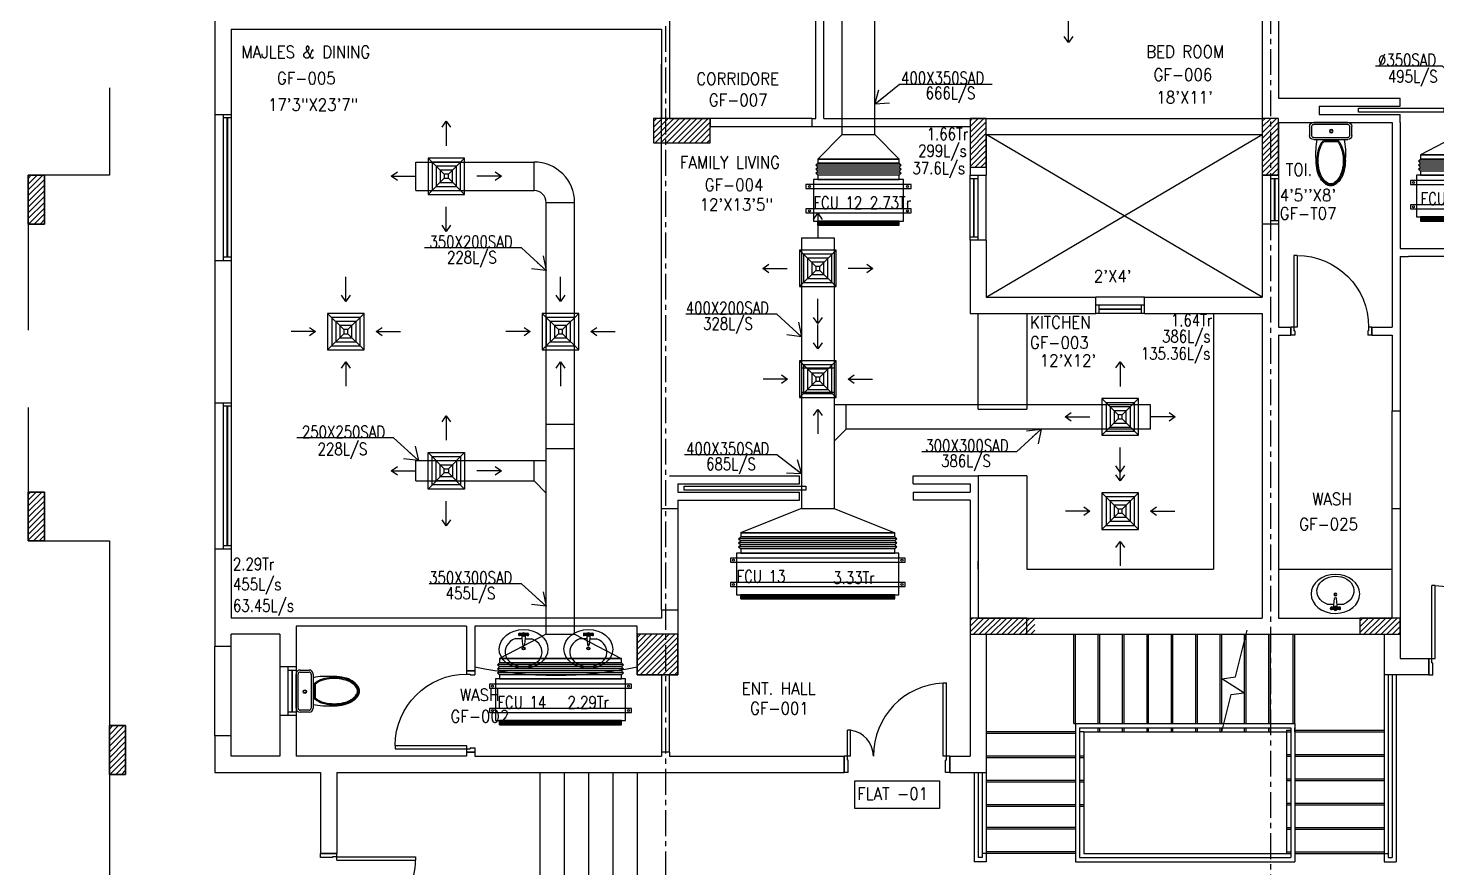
# Model space of a CAD drawing. Header units: millimetres. Extents: x -1288794 to 2153086, y -2701644 to -1335282.
# Drawn here: x 848567 to 865916, y -1490744 to -1480408 of the extents above; entities that cross this region are included whole.
import ezdxf

# ---------------------------------------------------------------- set-up
doc = ezdxf.new("R2010")
doc.units = ezdxf.units.MM
doc.header["$LTSCALE"] = 100
doc.linetypes.add('CENTER', pattern=[50.8, 31.75, -6.35, 6.35, -6.35])
doc.linetypes.add('DASHED2', pattern=[9.525, 6.35, -3.175])
for name, color, linetype in [('A-ANNO-TEXT', 8, 'Continuous'), ('A-DOOR', 4, 'Continuous'), ('A-FLOR-OVHD', 4, 'DASHED2'), ('A-FLOR-PFIX', 8, 'Continuous'), ('A-FLOR-SPCL', 8, 'Continuous'), ('A-FLOR-STRS', 8, 'Continuous'), ('A-GLAZ', 5, 'Continuous'), ('A-GRID', 253, 'CENTER'), ('A-WALL-FULL', 8, 'Continuous'), ('AC-SAD', 3, 'Continuous'), ('AC-SAD TEXT', 3, 'Continuous'), ('FCU-AC', 160, 'Continuous'), ('RAD RIGHT', 1, 'Continuous'), ('S-COL- HACT.', 9, 'Continuous'), ('S-COL.', 8, 'Continuous'), ('SAD RIGHT', 3, 'Continuous')]:
    doc.layers.add(name, color=color, linetype=linetype)
doc.styles.add('ROMANS', font='romans.shx', dxfattribs={"width": 0.8})
doc.styles.add('SIMPLEX', font='simplex.shx', dxfattribs={"width": 0.8})
doc.dimstyles.new('100 of DIM2', dxfattribs={"dimscale": 0, "dimtxt": 200, "dimasz": 150, "dimexe": 75, "dimexo": 200, "dimgap": 75, "dimtad": 1, "dimdec": 0, "dimrnd": 5, "dimzin": 0, "dimdsep": 46, "dimtxsty": 'ROMANS', "dimblk": 'ARCHTICK', "dimcen": 100, "dimclrd": 94, "dimclre": 94, "dimclrt": 2, "dimadec": 0, "dimazin": 0, "dimtfac": 1, "dimtdec": 0, "dimtofl": 0, "dimtmove": 2, "dimatfit": 3, "dimldrblk": 'OPEN90', "dimfxl": 75, "dimtolj": 1, "dimtzin": 0, "dimarcsym": 0})
pattern_1 = [(45, (1972922.05, -1109556.65), (-35.355339, 35.355339), [])]

# ---------------------------------------------------------------- blocks, each defined once
blk = doc.blocks.new('D-200-DOUBLE')
for p, q in [((40, 200), (40, 1170)), ((40, 1170), (80, 1170)), ((80, 200), (80, 1170)), ((1920, 200), (1920, 1170)), ((1920, 1170), (1960, 1170)), ((1960, 200), (1960, 1170)), ((80, 200), (0, 200)), ((0, 200), (0, 0)), ((40, 200), (40, 148)), ((1920, 200), (1960, 200)), ((2000, 200), (1960, 200)), ((1960, 200), (1960, 148)), ((2000, 200), (2000, 0)), ((50, 0), (0, 0)), ((40, 148), (50, 148)), ((50, 148), (50, 0)), ((1950, 148), (1950, 0)), ((1960, 148), (1950, 148)), ((2000, 0), (1950, 0))]:
    blk.add_line(p, q)
at = {"linetype": 'Continuous'}
for centre, start, end in [((73, 242), 357.4314, 89.5378), ((1927, 242), 90.4622, 182.5686)]:
    blk.add_arc(centre, 928, start, end, dxfattribs=at)
blk = doc.blocks.new('D-100-R1')
for p, q in [((-80, 980), (-80, 100)), ((-80, 980), (-40, 980)), ((-40, 980), (-40, 55)), ((-1000, 100), (-1000, 0)), ((-1000, 100), (-960, 100)), ((-960, 100), (-960, 55)), ((-960, 55), (-950, 55)), ((-950, 55), (-950, 0)), ((-80, 100), (0, 100)), ((-50, 55), (-50, 0)), ((-50, 55), (-40, 55)), ((-50, 0), (0, 0)), ((0, 100), (0, 0)), ((-1000, 0), (-950, 0))]:
    blk.add_line(p, q)
at = {"linetype": 'Continuous'}
blk.add_arc((-80, 100), 880, 90, 180, dxfattribs=at)
blk = doc.blocks.new('WC-1')
for p, q in [((-210, 0), (210, 0)), ((-260, -160), (-260, -50)), ((-235, -160), (-235, -50)), ((-210, -25), (210, -25)), ((235, -50), (235, -160)), ((260, -50), (260, -160)), ((210, -185), (-210, -185)), ((210, -210), (-210, -210)), ((91, -223), (-91, -223)), ((86, -235), (-86, -235))]:
    blk.add_line(p, q)
for radius in [22.1, 17.1]:
    blk.add_circle((-6, -107), radius)
for centre, radius, start, end in [((-210, -50), 50, 90, 180), ((-210, -160), 50, 180, 270), ((-210, -50), 25, 90, 180), ((-210, -160), 25, 180, 270), ((210, -50), 50, 360, 90), ((210, -50), 25, 360, 90), ((210, -160), 25, 270, 360), ((210, -160), 50, 270, 360), ((722, -383), 904, 168.9529, 184.0632), ((178, -428), 341, 149.8586, 166.4766), ((178, -428), 328, 149.8586, 166.4766), ((69, -365), 214, 138.4152, 149.8586), ((69, -365), 201, 139.9943, 149.8586), ((-69, -365), 201, 30.1414, 40.0057), ((-69, -365), 214, 30.1414, 41.5848), ((-178, -428), 328, 13.5234, 30.1414), ((-178, -428), 341, 13.5234, 30.1414), ((352, -470), 532, 177.5541, 180), ((352, -470), 532, 180, 193.5234), ((352, -470), 520, 166.4766, 180), ((352, -470), 520, 180, 193.5234), ((352, -470), 507, 166.4766, 180), ((352, -470), 507, 180, 193.5234), ((-352, -470), 507, 360, 13.5234), ((-352, -470), 507, 346.4766, 360), ((-352, -470), 520, 360, 13.5234), ((-352, -470), 520, 346.4766, 360), ((-352, -470), 532, 346.4766, 360), ((-352, -470), 532, 360, 2.4459), ((178, -512), 353, 193.5234, 210.1414), ((178, -512), 341, 193.5234, 210.1414), ((178, -512), 328, 193.5234, 210.1414), ((69, -575), 226, 210.1414, 234.4972), ((69, -575), 214, 210.1414, 234.4972), ((69, -575), 201, 210.1414, 234.4972), ((-69, -575), 201, 305.5028, 329.8586), ((-69, -575), 214, 305.5028, 329.8586), ((-69, -575), 226, 305.5028, 329.8586), ((-178, -512), 328, 329.8586, 346.4766), ((-178, -512), 341, 329.8586, 346.4766), ((-178, -512), 353, 329.8586, 346.4766), ((0, -672), 108, 234.4972, 270), ((0, -672), 95.9, 234.4972, 270), ((0, -672), 83.4, 234.4972, 270), ((0, -672), 83.4, 270, 305.5028), ((0, -672), 95.9, 270, 305.5028), ((0, -672), 108, 270, 305.5028)]:
    blk.add_arc(centre, radius, start, end)
at = {"linetype": 'Continuous', "ltscale": 50}
blk.add_arc((-722, -383), 904, 355.9368, 11.0471, dxfattribs=at)
blk = doc.blocks.new('W-180')
for p, q in [((1800, 100), (0, 100)), ((1800, 0), (0, 0)), ((40, 0), (40, 100)), ((1760, 100), (1760, 0))]:
    blk.add_line(p, q)
at = {"linetype": 'Continuous'}
for p, q in [((1760, 53), (40, 53)), ((1760, 47), (40, 47))]:
    blk.add_line(p, q, dxfattribs=at)
blk = doc.blocks.new('W-80')
for p, q in [((800, 100), (0, 100)), ((800, 0), (0, 0)), ((40, 0), (40, 100)), ((760, 100), (760, 0))]:
    blk.add_line(p, q)
at = {"linetype": 'Continuous'}
for p, q in [((760, 53), (40, 53)), ((760, 47), (40, 47))]:
    blk.add_line(p, q, dxfattribs=at)
blk = doc.blocks.new('D-130-R')
for p, q in [((1220, 200), (1220, 1100)), ((1220, 1100), (1260, 1100)), ((1260, 200), (1260, 1100)), ((80, 520), (40, 520)), ((40, 200), (40, 520)), ((80, 200), (80, 520)), ((0, 0), (0, 200)), ((80, 200), (0, 200)), ((40, 150), (40, 200)), ((1300, 200), (1220, 200)), ((1260, 150), (1260, 200)), ((1300, 0), (1300, 200)), ((50, 0), (0, 0)), ((50, 150), (40, 150)), ((50, 0), (50, 150)), ((1260, 150), (1250, 150)), ((1250, 0), (1250, 150)), ((1300, 0), (1250, 0))]:
    blk.add_line(p, q)
for centre, radius, start, end in [((1260, 200), 900, 92.5473, 180), ((40, 200), 320, 0, 82.8192)]:
    blk.add_arc(centre, radius, start, end)
blk = doc.blocks.new('LAV-2')
for p, q in [((-21, 393), (-55, 399)), ((-21, 369), (-55, 363)), ((-24, 385), (-49, 381)), ((-24, 377), (-49, 381)), ((-25, 381), (-13, 258)), ((-19, 381), (17, 381)), ((-1, 363), (-1, 399)), ((23, 381), (11, 257)), ((53, 399), (20, 393)), ((53, 363), (20, 369)), ((47, 381), (23, 385)), ((47, 381), (23, 376)), ((-102, 330), (-23, 330)), ((21, 329), (101, 329))]:
    blk.add_line(p, q)
for centre, radius in [((-1, 381), 24), ((-1, 381), 18), ((-1, 209), 18), ((-1, 209), 13.2)]:
    blk.add_circle(centre, radius)
blk.add_arc((-1, 257), 12, 179.8053, 359.8053)
for centre, major_axis, ratio in [((-1, 202), (-300, 1), 0.8), ((53, 381), (0.1, 18), 0.333333)]:
    blk.add_ellipse(centre, major_axis=major_axis, ratio=ratio)
at = {"extrusion": (0, 0, -1)}
blk.add_ellipse((-55, 381), major_axis=(0.1, 18), ratio=0.333333, dxfattribs=at)
blk.add_ellipse((-1, 166), major_axis=(-228, 1), ratio=0.8, start_param=5.174, end_param=10.533963)
for points, knots in [([(-55, 365), (-55, 366), (-55, 366), (-55, 366), (-55, 366), (-56, 367), (-56, 368), (-57, 370), (-57, 371), (-58, 374), (-58, 375), (-58, 379), (-58, 381), (-58, 386), (-58, 388), (-57, 392), (-57, 393), (-56, 394), (-56, 395), (-55, 396), (-55, 396), (-55, 396), (-55, 397), (-55, 397)], [3.378318, 3.378318, 3.378318, 3.378318, 3.519844, 3.519844, 3.66137, 3.66137, 3.925951, 3.925951, 4.190531, 4.190531, 4.455112, 4.455112, 4.86737, 4.86737, 5.279628, 5.279628, 5.565785, 5.565785, 5.785568, 5.785568, 5.957, 5.957, 6.04646, 6.04646, 6.04646, 6.04646]), ([(-55, 397), (-55, 397), (-54, 396), (-54, 396), (-54, 396), (-53, 395), (-53, 394), (-52, 392), (-52, 391), (-52, 388), (-51, 387), (-51, 383), (-51, 381), (-51, 376), (-52, 374), (-52, 370), (-53, 369), (-53, 368), (-54, 367), (-54, 366), (-54, 366), (-55, 366), (-55, 365), (-55, 365)], [0.236726, 0.236726, 0.236726, 0.236726, 0.378252, 0.378252, 0.519778, 0.519778, 0.784358, 0.784358, 1.048939, 1.048939, 1.313519, 1.313519, 1.725777, 1.725777, 2.138035, 2.138035, 2.424192, 2.424192, 2.643976, 2.643976, 2.815407, 2.815407, 2.904867, 2.904867, 2.904867, 2.904867]), ([(53, 396), (53, 396), (53, 396), (53, 396), (53, 395), (52, 394), (52, 394), (51, 392), (51, 390), (50, 388), (50, 386), (50, 383), (50, 380), (50, 376), (50, 373), (51, 370), (51, 369), (52, 367), (52, 367), (53, 366), (53, 365), (53, 365), (53, 365), (53, 365)], [0.236726, 0.236726, 0.236726, 0.236726, 0.378252, 0.378252, 0.519778, 0.519778, 0.784358, 0.784358, 1.048939, 1.048939, 1.313519, 1.313519, 1.725777, 1.725777, 2.138035, 2.138035, 2.424192, 2.424192, 2.643976, 2.643976, 2.815407, 2.815407, 2.904867, 2.904867, 2.904867, 2.904867]), ([(53, 365), (53, 365), (53, 365), (54, 366), (54, 366), (55, 367), (55, 368), (56, 370), (56, 371), (56, 373), (57, 375), (57, 379), (57, 381), (57, 386), (56, 388), (56, 391), (55, 392), (55, 394), (54, 395), (54, 396), (54, 396), (54, 396), (53, 396), (53, 396)], [3.378318, 3.378318, 3.378318, 3.378318, 3.519844, 3.519844, 3.66137, 3.66137, 3.925951, 3.925951, 4.190531, 4.190531, 4.455112, 4.455112, 4.86737, 4.86737, 5.279628, 5.279628, 5.565785, 5.565785, 5.785568, 5.785568, 5.957, 5.957, 6.04646, 6.04646, 6.04646, 6.04646])]:
    blk.add_open_spline(points, degree=3, knots=knots)
blk = doc.blocks.new('W-60')
for p, q in [((600, 100), (0, 100)), ((600, 0), (0, 0)), ((40, 0), (40, 100)), ((560, 100), (560, 0))]:
    blk.add_line(p, q)
at = {"linetype": 'Continuous'}
for p, q in [((560, 53), (40, 53)), ((560, 47), (40, 47))]:
    blk.add_line(p, q, dxfattribs=at)
blk = doc.blocks.new('_ArchTick')
at = {"color": 0, "linetype": 'ByBlock', "const_width": 0.15}
blk.add_lwpolyline([(-0.5, -0.5), (0.5, 0.5)], dxfattribs=at)
blk = doc.blocks.new('fcu 3.5 tr')
at = {"layer": 'FCU-AC'}
h = blk.add_hatch(dxfattribs=at)
h.set_pattern_fill('NET', color=3)
h.paths.add_polyline_path([(100970, -1580238), (99070, -1580238), (99070, -1580288), (100970, -1580288)])
at = {"layer": 'FCU-AC', "color": 1}
for p, q in [((100970, -1579475), (99070, -1579475)), ((99070, -1579475), (99070, -1579525)), ((100970, -1579525), (100970, -1579475)), ((99070, -1579525), (100970, -1579525)), ((100970, -1579675), (99070, -1579675)), ((99070, -1579675), (99070, -1579725)), ((100970, -1579725), (100970, -1579675)), ((99070, -1579725), (100970, -1579725))]:
    blk.add_line(p, q, dxfattribs=at)
at = {"layer": 'FCU-AC'}
for p, q in [((99045, -1579550), (99070, -1579525)), ((100995, -1579550), (99045, -1579550)), ((99045, -1579550), (99070, -1579575)), ((99045, -1579600), (99070, -1579575)), ((100995, -1579600), (99045, -1579600)), ((99045, -1579600), (99070, -1579625)), ((99045, -1579650), (99070, -1579625)), ((100995, -1579650), (99045, -1579650)), ((99045, -1579650), (99070, -1579675)), ((100970, -1579525), (99070, -1579525)), ((100970, -1579575), (99070, -1579575)), ((100970, -1579575), (99070, -1579575)), ((100970, -1579625), (99070, -1579625)), ((100970, -1579625), (99070, -1579625)), ((100995, -1579550), (100970, -1579525)), ((100995, -1579550), (100970, -1579575)), ((100995, -1579600), (100970, -1579575)), ((100995, -1579600), (100970, -1579625)), ((100995, -1579650), (100970, -1579625)), ((100995, -1579650), (100970, -1579675))]:
    blk.add_line(p, q, dxfattribs=at)
at = {"layer": 'FCU-AC', "color": 6}
for points in [[(98945, -1579838), (101095, -1579838), (101095, -1579788), (98945, -1579788)], [(98945, -1580138), (101095, -1580138), (101095, -1580088), (98945, -1580088)]]:
    blk.add_lwpolyline(points, close=True, dxfattribs=at)
at = {"layer": 'FCU-AC'}
blk.add_lwpolyline([(99020, -1580238), (101020, -1580238), (101020, -1579725), (99020, -1579725)], close=True, dxfattribs=at)
at = {"layer": 'FCU-AC', "color": 3}
blk.add_lwpolyline([(99070, -1580288), (100970, -1580288), (100970, -1580238), (99070, -1580238)], close=True, dxfattribs=at)
at = {"layer": 'FCU-AC', "color": 6}
for centre in [(98982, -1579813), (101057, -1579813), (98982, -1580113), (101057, -1580113)]:
    blk.add_circle(centre, 12.5, dxfattribs=at)
blk = doc.blocks.new('fcu 2.5 tr')
h = blk.add_hatch()
h.set_pattern_fill('NET', color=3)
h.paths.add_polyline_path([(83172, -1587743), (81672, -1587743), (81672, -1587793), (83172, -1587793)])
at = {"layer": 'FCU-AC'}
for p, q in [((81672, -1587030), (81647, -1587055)), ((83197, -1587055), (81647, -1587055)), ((81672, -1587080), (81647, -1587055)), ((81672, -1587080), (81647, -1587105)), ((83197, -1587105), (81647, -1587105)), ((81672, -1587130), (81647, -1587105)), ((81672, -1587130), (81647, -1587155)), ((83172, -1587030), (81672, -1587030)), ((83172, -1587080), (81672, -1587080)), ((83172, -1587080), (81672, -1587080)), ((83172, -1587130), (81672, -1587130)), ((83172, -1587130), (81672, -1587130)), ((83197, -1587055), (83172, -1587030)), ((83197, -1587055), (83172, -1587080)), ((83197, -1587105), (83172, -1587080)), ((83197, -1587105), (83172, -1587130)), ((83197, -1587155), (83172, -1587130)), ((83197, -1587155), (81647, -1587155)), ((81672, -1587180), (81647, -1587155)), ((83197, -1587155), (83172, -1587180))]:
    blk.add_line(p, q, dxfattribs=at)
at = {"layer": 'FCU-AC', "color": 1}
for p, q in [((83172, -1586980), (81672, -1586980)), ((81672, -1586980), (81672, -1587030)), ((81672, -1587030), (83172, -1587030)), ((83172, -1587030), (83172, -1586980)), ((83172, -1587180), (81672, -1587180)), ((81672, -1587180), (81672, -1587230)), ((81672, -1587230), (83172, -1587230)), ((83172, -1587230), (83172, -1587180))]:
    blk.add_line(p, q, dxfattribs=at)
at = {"layer": 'FCU-AC', "color": 6}
for points in [[(81547, -1587343), (83297, -1587343), (83297, -1587293), (81547, -1587293)], [(81547, -1587643), (83297, -1587643), (83297, -1587593), (81547, -1587593)]]:
    blk.add_lwpolyline(points, close=True, dxfattribs=at)
at = {"layer": 'FCU-AC'}
blk.add_lwpolyline([(81622, -1587743), (83222, -1587743), (83222, -1587230), (81622, -1587230)], close=True, dxfattribs=at)
at = {"layer": 'FCU-AC', "color": 3}
blk.add_lwpolyline([(81672, -1587793), (83172, -1587793), (83172, -1587743), (81672, -1587743)], close=True, dxfattribs=at)
at = {"layer": 'FCU-AC', "color": 6}
for centre in [(81584, -1587318), (83259, -1587318), (81584, -1587618), (83259, -1587618)]:
    blk.add_circle(centre, 12.5, dxfattribs=at)
blk = doc.blocks.new('fcu-1    1.5 tr')
h = blk.add_hatch()
h.set_pattern_fill('NET', color=3)
h.paths.add_polyline_path([(78733, -1589179), (77733, -1589179), (77733, -1589229), (78733, -1589229)])
at = {"color": 3}
blk.add_lwpolyline([(77733, -1589229), (78733, -1589229), (78733, -1589179), (77733, -1589179)], close=True, dxfattribs=at)
at = {"layer": 'FCU-AC', "color": 5}
for p, q in [((77733, -1588466), (77708, -1588491)), ((78758, -1588491), (77708, -1588491)), ((77733, -1588516), (77708, -1588491)), ((77733, -1588516), (77708, -1588541)), ((78733, -1588516), (77733, -1588516)), ((78758, -1588491), (78733, -1588466)), ((78758, -1588491), (78733, -1588516)), ((78758, -1588541), (78733, -1588516)), ((78758, -1588541), (77708, -1588541)), ((77733, -1588566), (77708, -1588541)), ((77733, -1588566), (77708, -1588591)), ((78758, -1588591), (77708, -1588591)), ((77733, -1588616), (77708, -1588591)), ((78733, -1588566), (77733, -1588566)), ((78758, -1588541), (78733, -1588566)), ((78758, -1588591), (78733, -1588566)), ((78758, -1588591), (78733, -1588616))]:
    blk.add_line(p, q, dxfattribs=at)
at = {"layer": 'FCU-AC', "color": 1}
for p, q in [((78733, -1588416), (77733, -1588416)), ((77733, -1588416), (77733, -1588466)), ((77733, -1588466), (78733, -1588466)), ((78733, -1588466), (78733, -1588416)), ((78733, -1588616), (77733, -1588616)), ((77733, -1588616), (77733, -1588666)), ((77733, -1588666), (78733, -1588666)), ((78733, -1588666), (78733, -1588616))]:
    blk.add_line(p, q, dxfattribs=at)
at = {"layer": 'FCU-AC'}
for p, q in [((78733, -1588466), (77733, -1588466)), ((78788, -1588666), (77678, -1588666)), ((77678, -1588666), (77678, -1589179)), ((78788, -1589179), (78788, -1588666)), ((77678, -1589179), (78788, -1589179))]:
    blk.add_line(p, q, dxfattribs=at)
at = {"layer": 'FCU-AC', "color": 2}
for p, q in [((78733, -1588516), (77733, -1588516)), ((78733, -1588566), (77733, -1588566))]:
    blk.add_line(p, q, dxfattribs=at)
at = {"layer": 'FCU-AC', "color": 6}
for points in [[(77583, -1588779), (78883, -1588779), (78883, -1588729), (77583, -1588729)], [(77583, -1589079), (78883, -1589079), (78883, -1589029), (77583, -1589029)]]:
    blk.add_lwpolyline(points, close=True, dxfattribs=at)
for centre in [(77629, -1588755), (78837, -1588755), (77629, -1589055), (78837, -1589055)]:
    blk.add_circle(centre, 12.5, dxfattribs=at)
blk = doc.blocks.new('SD RIGHT')
at = {"layer": 'SAD RIGHT'}
for p, q in [((-225, 225), (-25, 25)), ((225, 225), (25, 25)), ((-25, -25), (-225, -225)), ((225, -225), (25, -25))]:
    blk.add_line(p, q, dxfattribs=at)
for points in [[(-225, -225), (225, -225), (225, 225), (-225, 225)], [(-175, -175), (175, -175), (175, 175), (-175, 175)], [(-125, -125), (125, -125), (125, 125), (-125, 125)], [(-75, -75), (75, -75), (75, 75), (-75, 75)], [(-25, -25), (25, -25), (25, 25), (-25, 25)]]:
    blk.add_lwpolyline(points, close=True, dxfattribs=at)
for points in [[(0, 678), (0, 375)], [(-678, 0), (-375, 0)], [(678, 0), (375, 0)], [(0, -678), (0, -375)]]:
    blk.add_leader(points, dimstyle='100 of DIM2', override={"dimscale": 1, "dimasz": 75, "dimtad": 0, "dimclrd": 256, "dimfxl": 0.2}, dxfattribs=at)
blk = doc.blocks.new('RAD RIGHT CENTER')
at = {"layer": 'RAD RIGHT'}
for p, q in [((-225, 225), (-25, 25)), ((225, 225), (25, 25)), ((-25, -25), (-225, -225)), ((25, -25), (225, -225))]:
    blk.add_line(p, q, dxfattribs=at)
for points in [[(-225, -225), (225, -225), (225, 225), (-225, 225)], [(-175, -175), (175, -175), (175, 175), (-175, 175)], [(-125, -125), (125, -125), (125, 125), (-125, 125)], [(-75, -75), (75, -75), (75, 75), (-75, 75)], [(-25, -25), (25, -25), (25, 25), (-25, 25)]]:
    blk.add_lwpolyline(points, close=True, dxfattribs=at)
for points in [[(0, 373), (0, 673)], [(-373, 0), (-673, 0)], [(373, 0), (673, 0)], [(0, -373), (0, -673)]]:
    blk.add_leader(points, dimstyle='100 of DIM2', override={"dimscale": 1, "dimasz": 75, "dimtad": 0, "dimclrd": 1, "dimfxl": 0.2}, dxfattribs=at)

msp = doc.modelspace()

# ---------------------------------------------------------------- hatches: boundary and pattern name
at = {"layer": 'S-COL- HACT.', "linetype": 'Continuous', "ltscale": 3}
h = msp.add_hatch(dxfattribs=at)
h.set_pattern_fill('ANSI31', color=256, scale=400, style=0)
h.set_pattern_definition(pattern_1)
h.paths.add_polyline_path([(856966.9, -1481518.6), (856266.9, -1481518.6), (856266.9, -1481818.6), (856966.9, -1481818.6)])
h = msp.add_hatch(dxfattribs=at)
h.set_pattern_fill('ANSI31', color=256, scale=400, style=0)
h.set_pattern_definition(pattern_1)
h.paths.add_polyline_path([(860166.9, -1481518.6), (860166.9, -1482118.6), (860366.9, -1482118.6), (860366.9, -1481518.6)])
h = msp.add_hatch(dxfattribs=at)
h.set_pattern_fill('ANSI31', color=256, scale=400, style=0)
h.set_pattern_definition(pattern_1)
h.paths.add_polyline_path([(863766.9, -1481518.6), (863766.9, -1482218.6), (863966.9, -1482218.6), (863966.9, -1481518.6)])
h = msp.add_hatch(dxfattribs=at)
h.set_pattern_fill('ANSI31', color=256, scale=400, style=0)
h.set_pattern_definition(pattern_1)
h.paths.add_polyline_path([(848566.9, -1482218.6), (848566.9, -1482818.6), (848766.9, -1482818.6), (848766.9, -1482218.6)])
h = msp.add_hatch(dxfattribs=at)
h.set_pattern_fill('ANSI31', color=256, scale=400, style=0)
h.set_pattern_definition(pattern_1)
h.paths.add_polyline_path([(848566.9, -1486118.6), (848566.9, -1486718.6), (848766.9, -1486718.6), (848766.9, -1486118.6)])
h = msp.add_hatch(dxfattribs=at)
h.set_pattern_fill('ANSI31', color=256, scale=400, style=0)
h.set_pattern_definition(pattern_1)
h.paths.add_polyline_path([(860166.9, -1487868.6), (860966.9, -1487868.6), (860966.9, -1487668.6), (860166.9, -1487668.6)])
h = msp.add_hatch(dxfattribs=at)
h.set_pattern_fill('ANSI31', color=256, scale=400, style=0)
h.set_pattern_definition(pattern_1)
h.paths.add_polyline_path([(864966.9, -1487868.6), (865466.9, -1487868.6), (865466.9, -1487668.6), (864966.9, -1487668.6)])
h = msp.add_hatch(dxfattribs=at)
h.set_pattern_fill('ANSI31', color=256, scale=400, style=0)
h.set_pattern_definition(pattern_1)
h.paths.add_polyline_path([(856066.9, -1488368.6), (856566.9, -1488368.6), (856566.9, -1487868.6), (856066.9, -1487868.6)])
h = msp.add_hatch(dxfattribs=at)
h.set_pattern_fill('ANSI31', color=256, scale=400, style=0)
h.set_pattern_definition(pattern_1)
h.paths.add_polyline_path([(856066.9, -1488368.6), (856566.9, -1488368.6), (856566.9, -1487868.6), (856066.9, -1487868.6)])
h = msp.add_hatch(dxfattribs=at)
h.set_pattern_fill('ANSI31', color=256, scale=400, style=0)
h.set_pattern_definition(pattern_1)
h.paths.add_polyline_path([(849566.9, -1488993.6), (849566.9, -1489593.6), (849766.9, -1489593.6), (849766.9, -1488993.6)])

# ---------------------------------------------------------------- linework, layer by layer
msp.add_line((856366.9, -1486318.6), (856366.9, -1480850))
at = {"layer": 'A-ANNO-TEXT', "color": 5}
msp.add_lwpolyline([(858747.8, -1489671.5), (859790.2, -1489671.5), (859790.2, -1490013.9), (858747.8, -1490013.9)], close=True, dxfattribs=at)
at = {"layer": 'A-DOOR', "ltscale": 3}
for points in [[(864950.9, -1481443.6), (864950.9, -1481393.6), (866000.9, -1481393.6), (866000.9, -1481443.6), (864950.9, -1481443.6)], [(856646.8, -1486093.6), (856646.8, -1486043.6), (858146.8, -1486043.6), (858146.8, -1486093.6), (856646.8, -1486093.6)]]:
    msp.add_lwpolyline(points, dxfattribs=at)
at = {"layer": 'A-FLOR-OVHD', "linetype": 'Continuous', "ltscale": 3}
for p, q in [((858216.9, -1481518.6), (856966.9, -1481518.6)), ((856966.9, -1481618.6), (858216.9, -1481618.6)), ((865566.9, -1483118.6), (867366.9, -1483118.6)), ((867366.9, -1483218.6), (865566.9, -1483218.6)), ((865366.9, -1486318.6), (865366.9, -1485118.6)), ((865366.9, -1486318.6), (865366.9, -1485118.6)), ((865466.9, -1485118.6), (865466.9, -1486318.6)), ((865466.9, -1485118.6), (865466.9, -1486318.6)), ((856366.9, -1487568.6), (856366.9, -1486318.6)), ((856566.9, -1486318.6), (856566.9, -1487568.6)), ((848566.9, -1486718.6), (849566.9, -1486718.6)), ((848566.9, -1486718.6), (849566.9, -1486718.6)), ((849566.9, -1486718.6), (849566.9, -1496418.6)), ((849566.9, -1486718.6), (849566.9, -1496418.6)), ((856366.9, -1488368.6), (856366.9, -1489318.6)), ((856466.9, -1489318.6), (856466.9, -1488368.6))]:
    msp.add_line(p, q, dxfattribs=at)
at = {"layer": 'A-FLOR-OVHD', "linetype": 'Continuous'}
for p, q in [((861466.9, -1488968.6), (861466.9, -1487868.6)), ((861766.9, -1488968.6), (861766.9, -1487868.6)), ((862066.9, -1488968.6), (862066.9, -1487868.6)), ((862366.9, -1488968.6), (862366.9, -1487868.6)), ((862666.9, -1488968.6), (862666.9, -1487868.6)), ((862966.9, -1488968.6), (862966.9, -1487868.6)), ((863266.9, -1488968.6), (863266.9, -1487868.6)), ((863566.9, -1488968.6), (863566.9, -1487868.6)), ((864166.9, -1488968.6), (864166.9, -1487868.6)), ((861466.9, -1489068.6), (860366.9, -1489068.6)), ((864166.9, -1489068.6), (865266.9, -1489068.6)), ((861466.9, -1489368.6), (860366.9, -1489368.6)), ((864166.9, -1489368.6), (865266.9, -1489368.6)), ((861466.9, -1489668.6), (860366.9, -1489668.6)), ((864166.9, -1489668.6), (865266.9, -1489668.6)), ((861466.9, -1489968.6), (860366.9, -1489968.6)), ((864166.9, -1489968.6), (865266.9, -1489968.6)), ((861466.9, -1490268.6), (860366.9, -1490268.6)), ((864166.9, -1490268.6), (865266.9, -1490268.6)), ((860366.9, -1490568.6), (860316.9, -1490568.6)), ((861466.9, -1490568.6), (860366.9, -1490568.6)), ((864166.9, -1490568.6), (865266.9, -1490568.6)), ((865266.9, -1490568.6), (865316.9, -1490568.6))]:
    msp.add_line(p, q, dxfattribs=at)
at = {"layer": 'A-FLOR-OVHD', "ltscale": 3}
msp.add_lwpolyline([(872166.9, -1472568.6), (863766.9, -1472568.6), (863766.9, -1473868.6), (862466.9, -1473868.6), (862466.9, -1472568.6), (858166.9, -1472568.6), (858166.9, -1472968.6), (856466.9, -1472968.6), (856466.9, -1472568.6), (849566.9, -1472568.6), (849566.9, -1482218.6), (848566.9, -1482218.6), (848566.9, -1486718.6)], dxfattribs=at)
at = {"layer": 'A-FLOR-SPCL', "ltscale": 3}
for p, q in [((860366.9, -1483718.6), (863766.9, -1481718.6)), ((863766.9, -1483718.6), (860366.9, -1481718.6)), ((860266.9, -1485098.6), (860266.9, -1483918.6)), ((860866.9, -1483918.6), (860866.9, -1485098.6)), ((863166.9, -1483918.6), (863166.9, -1487068.6)), ((860266.9, -1485098.6), (860866.9, -1485098.6)), ((860866.9, -1485918.6), (860266.9, -1485918.6)), ((860866.9, -1485918.6), (860866.9, -1487068.6)), ((860866.9, -1487068.6), (863166.9, -1487068.6)), ((863966.9, -1487068.6), (865366.9, -1487068.6)), ((854866.9, -1489568.6), (854866.9, -1491568.6)), ((855166.9, -1489568.6), (855166.9, -1491568.6)), ((855466.9, -1489568.6), (855466.9, -1491568.6)), ((855766.9, -1489568.6), (855766.9, -1491568.6)), ((856066.9, -1489568.6), (856066.9, -1491568.6))]:
    msp.add_line(p, q, dxfattribs=at)
msp.add_arc((855066.9, -1483551.9), 4821.5, 258.02979, 281.97021, dxfattribs=at)
at = {"layer": 'A-FLOR-STRS', "ltscale": 3}
for p, q in [((861446.9, -1488968.6), (861446.9, -1487868.6)), ((861746.9, -1488968.6), (861746.9, -1487868.6)), ((862046.9, -1488968.6), (862046.9, -1487868.6)), ((862346.9, -1488968.6), (862346.9, -1487868.6)), ((862646.9, -1488968.6), (862646.9, -1487868.6)), ((862946.9, -1488968.6), (862946.9, -1487868.6)), ((863246.9, -1488968.6), (863246.9, -1487868.6)), ((863435.4, -1488394.4), (863579.4, -1487818.6)), ((863546.9, -1488968.6), (863546.9, -1487868.6)), ((863846.9, -1488968.6), (863846.9, -1487868.6)), ((863866.9, -1488968.6), (863866.9, -1487868.6)), ((864146.9, -1488968.6), (864146.9, -1487868.6)), ((863266.9, -1488418.6), (863435.4, -1488394.4)), ((863538.1, -1488588.1), (863266.9, -1488418.6)), ((865266.9, -1488368.6), (865266.9, -1489368.6)), ((865316.9, -1488368.6), (865316.9, -1489356.1)), ((865366.9, -1488368.6), (865366.9, -1490618.6)), ((865416.9, -1488368.6), (865416.9, -1490668.6)), ((863381.9, -1488608.3), (863538.1, -1488588.1)), ((863266.9, -1489068.6), (863381.9, -1488608.3)), ((861466.9, -1489088.6), (860366.9, -1489088.6)), ((861446.9, -1488968.6), (864166.9, -1488968.6)), ((861466.9, -1488968.6), (861466.9, -1490668.6)), ((861516.9, -1489018.6), (861516.9, -1490618.6)), ((861516.9, -1489018.6), (864116.9, -1489018.6)), ((861566.9, -1489068.6), (861516.9, -1489068.6)), ((861566.9, -1489068.6), (864066.9, -1489068.6)), ((861566.9, -1489068.6), (861566.9, -1490268.6)), ((861746.9, -1489068.6), (861746.9, -1489018.6)), ((861766.9, -1489068.6), (861766.9, -1489018.6)), ((862046.9, -1489068.6), (862046.9, -1489018.6)), ((862066.9, -1489068.6), (862066.9, -1489018.6)), ((862346.9, -1489068.6), (862346.9, -1489018.6)), ((862366.9, -1489068.6), (862366.9, -1489018.6)), ((862646.9, -1489068.6), (862646.9, -1489018.6)), ((862666.9, -1489068.6), (862666.9, -1489018.6)), ((862946.9, -1489068.6), (862946.9, -1489018.6)), ((862966.9, -1489068.6), (862966.9, -1489018.6)), ((863246.9, -1489068.6), (863246.9, -1489018.6)), ((863266.9, -1489068.6), (863266.9, -1489018.6)), ((863546.9, -1489068.6), (863546.9, -1489018.6)), ((863566.9, -1489068.6), (863566.9, -1489018.6)), ((863846.9, -1489068.6), (863846.9, -1489018.6)), ((863866.9, -1489068.6), (863866.9, -1489018.6)), ((864066.9, -1489048.6), (864066.9, -1489668.6)), ((864066.9, -1489048.6), (864116.9, -1489048.6)), ((864066.9, -1489048.6), (864116.9, -1489048.6)), ((864066.9, -1489068.6), (864116.9, -1489068.6)), ((864066.9, -1489068.6), (864116.9, -1489068.6)), ((864116.9, -1489018.6), (864116.9, -1490618.6)), ((864166.9, -1488968.6), (864166.9, -1490668.6)), ((864166.9, -1489068.6), (864166.9, -1489018.6)), ((864166.9, -1489048.6), (865266.9, -1489048.6)), ((861466.9, -1489388.6), (860366.9, -1489388.6)), ((861566.9, -1489368.6), (861516.9, -1489368.6)), ((861566.9, -1489388.6), (861516.9, -1489388.6)), ((864066.9, -1489348.6), (864116.9, -1489348.6)), ((864066.9, -1489368.6), (864116.9, -1489368.6)), ((864166.9, -1489348.6), (865266.9, -1489348.6)), ((865266.9, -1489368.6), (865266.9, -1490668.6)), ((865316.9, -1489356.1), (865316.9, -1490618.6)), ((860216.9, -1489568.6), (860216.9, -1490668.6)), ((860266.9, -1489568.6), (860266.9, -1490618.6)), ((860316.9, -1489568.6), (860316.9, -1490618.6)), ((860366.9, -1489568.6), (860366.9, -1490668.6)), ((861466.9, -1489688.6), (860366.9, -1489688.6)), ((861566.9, -1489668.6), (861516.9, -1489668.6)), ((861566.9, -1489688.6), (861516.9, -1489688.6)), ((864066.9, -1489648.6), (864116.9, -1489648.6)), ((864066.9, -1489668.6), (864066.9, -1490568.6)), ((864066.9, -1489668.6), (864116.9, -1489668.6)), ((864166.9, -1489648.6), (865266.9, -1489648.6)), ((861566.9, -1489968.6), (861516.9, -1489968.6)), ((864066.9, -1489948.6), (864116.9, -1489948.6)), ((864066.9, -1489968.6), (864116.9, -1489968.6)), ((864166.9, -1489948.6), (865266.9, -1489948.6)), ((861466.9, -1489988.6), (860366.9, -1489988.6)), ((861566.9, -1489988.6), (861516.9, -1489988.6)), ((861466.9, -1490248.6), (860366.9, -1490248.6)), ((861566.9, -1490268.6), (861566.9, -1490568.6)), ((864066.9, -1490248.6), (864116.9, -1490248.6)), ((864066.9, -1490268.6), (864116.9, -1490268.6)), ((864166.9, -1490248.6), (865266.9, -1490248.6)), ((860366.9, -1490668.6), (860216.9, -1490668.6)), ((860316.9, -1490618.6), (860266.9, -1490618.6)), ((861466.9, -1490548.6), (860366.9, -1490548.6)), ((861466.9, -1490668.6), (864166.9, -1490668.6)), ((861516.9, -1490618.6), (864116.9, -1490618.6)), ((861566.9, -1490568.6), (864066.9, -1490568.6)), ((864066.9, -1490548.6), (864116.9, -1490548.6)), ((864066.9, -1490568.6), (864116.9, -1490568.6)), ((864166.9, -1490548.6), (865266.9, -1490548.6)), ((865266.9, -1490668.6), (865416.9, -1490668.6)), ((865316.9, -1490618.6), (865366.9, -1490618.6))]:
    msp.add_line(p, q, dxfattribs=at)
at = {"layer": 'A-GLAZ', "ltscale": 3}
for p, q in [((850866.9, -1481468.6), (850866.9, -1483268.6)), ((860366.9, -1483018.6), (860366.9, -1482218.6)), ((863766.9, -1482218.6), (863766.9, -1482818.6)), ((862316.9, -1483718.6), (861716.9, -1483718.6)), ((850866.9, -1485018.6), (850866.9, -1486818.6)), ((850866.9, -1489118.6), (850866.9, -1488018.6)), ((851066.9, -1489118.6), (851066.9, -1488018.6)), ((851666.9, -1488268.6), (851666.9, -1488868.6))]:
    msp.add_line(p, q, dxfattribs=at)
at = {"layer": 'A-GRID', "ltscale": 0.1}
for p, q in [((856416.9, -1465142.6), (856416.9, -1513277)), ((863866.9, -1466442.6), (863866.9, -1514577))]:
    msp.add_line(p, q, dxfattribs=at)
at = {"layer": 'A-WALL-FULL', "ltscale": 3}
for p, q in [((863966.9, -1474068.6), (863966.9, -1481268.6)), ((863766.9, -1478218.6), (863766.9, -1481518.6)), ((858266.9, -1481518.6), (858266.9, -1479518.6)), ((858366.9, -1481518.6), (858366.9, -1479518.6)), ((856466.9, -1479618.6), (856466.9, -1481518.6)), ((850866.9, -1480218.6), (850866.9, -1481468.6)), ((851066.9, -1480418.6), (856366.9, -1480418.6)), ((851066.9, -1480418.6), (851066.9, -1481468.6)), ((856366.9, -1480418.6), (856366.9, -1481518.6)), ((863966.9, -1481268.6), (865466.9, -1481268.6)), ((865466.9, -1481368.6), (865466.9, -1481268.6)), ((850866.9, -1481468.6), (851066.9, -1481468.6)), ((850866.9, -1481468.6), (851066.9, -1481468.6)), ((864466.9, -1481368.6), (865466.9, -1481368.6)), ((864466.9, -1481368.6), (864466.9, -1481468.6)), ((864466.9, -1481468.6), (865466.9, -1481468.6)), ((865466.9, -1481568.6), (865466.9, -1481468.6)), ((856466.9, -1481518.6), (856966.9, -1481518.6)), ((856966.9, -1481518.6), (856966.9, -1481618.6)), ((858216.9, -1481518.6), (858266.9, -1481518.6)), ((858216.9, -1481518.6), (858216.9, -1481618.6)), ((858216.9, -1481618.6), (860166.9, -1481618.6)), ((858366.9, -1481518.6), (863766.9, -1481518.6)), ((860166.9, -1481618.6), (860166.9, -1482218.6)), ((863966.9, -1481568.6), (863966.9, -1482218.6)), ((863966.9, -1481568.6), (865366.9, -1481568.6)), ((865366.9, -1481568.6), (865366.9, -1484086.6)), ((865466.9, -1481568.6), (865466.9, -1483118.6)), ((860366.9, -1481718.6), (863766.9, -1481718.6)), ((860366.9, -1481718.6), (860366.9, -1482218.6)), ((863766.9, -1481718.6), (863766.9, -1482218.6)), ((848766.9, -1482218.6), (848566.9, -1482218.6)), ((848566.9, -1482218.6), (848566.9, -1482818.6, 0)), ((848766.9, -1482818.6), (848766.9, -1482218.6)), ((860166.9, -1482218.6), (860366.9, -1482218.6)), ((863966.9, -1482218.6), (863766.9, -1482218.6)), ((848566.9, -1482818.6, 0), (848766.9, -1482818.6)), ((863766.9, -1482818.6), (863766.9, -1483718.6)), ((863966.9, -1482818.6), (863766.9, -1482818.6)), ((863966.9, -1482818.6), (863966.9, -1484086.6)), ((860366.9, -1483018.6), (860166.9, -1483018.6)), ((860166.9, -1483018.6), (860166.9, -1483918.6)), ((860366.9, -1483018.6), (860366.9, -1483718.6)), ((865466.9, -1483118.6), (865566.9, -1483118.6)), ((850866.9, -1483268.6), (851066.9, -1483268.6)), ((850866.9, -1483268.6), (850866.9, -1485018.6)), ((851066.9, -1483268.6), (851066.9, -1485018.6)), ((865466.9, -1483218.6), (865466.9, -1485118.6)), ((865466.9, -1483218.6), (865566.9, -1483218.6)), ((860366.9, -1483718.6), (861716.9, -1483718.6)), ((861716.9, -1483918.6), (861716.9, -1483718.6)), ((862316.9, -1483718.6), (863766.9, -1483718.6)), ((862316.9, -1483918.6), (862316.9, -1483718.6)), ((860166.9, -1483918.6), (861716.9, -1483918.6)), ((862316.9, -1483918.6), (863766.9, -1483918.6)), ((863766.9, -1483918.6), (863766.9, -1487068.6)), ((863766.9, -1483918.6), (863766.9, -1487668.6)), ((863966.9, -1484086.6), (864116.9, -1484086.6)), ((863966.9, -1484186.6), (864116.9, -1484186.6)), ((863966.9, -1484186.6), (863966.9, -1487668.6)), ((864116.9, -1484186.6), (864116.9, -1484086.6)), ((865116.9, -1484086.6), (865366.9, -1484086.6)), ((865116.9, -1484186.6), (865116.9, -1484086.6)), ((865116.9, -1484186.6), (865366.9, -1484186.6)), ((865366.9, -1484186.6), (865366.9, -1485118.6)), ((850866.9, -1485018.6), (851066.9, -1485018.6)), ((865366.9, -1485118.6), (865466.9, -1485118.6)), ((856466.9, -1485918.6), (858066.9, -1485918.6)), ((858066.9, -1486018.6), (858066.9, -1485918.6)), ((859466.9, -1486018.6), (859466.9, -1485918.6)), ((859466.9, -1485918.6), (860266.9, -1485918.6)), ((860266.9, -1485918.6), (860266.9, -1487668.6)), ((848766.9, -1486118.6, 0), (848566.9, -1486118.6, 0)), ((848566.9, -1486118.6, 0), (848566.9, -1486718.6)), ((848766.9, -1486718.6, 0), (848766.9, -1486118.6, 0)), ((856566.9, -1486018.6), (858066.9, -1486018.6)), ((856566.9, -1486018.6), (856566.9, -1486118.6)), ((856566.9, -1486118.6), (858066.9, -1486118.6)), ((858066.9, -1486218.6), (858066.9, -1486118.6)), ((859466.9, -1486018.6), (860166.9, -1486018.6)), ((859466.9, -1486118.6), (860166.9, -1486118.6)), ((859466.9, -1486118.6), (859466.9, -1486218.6)), ((860166.9, -1486018.6), (860166.9, -1486118.6)), ((856366.9, -1486318.6), (856566.9, -1486318.6)), ((856566.9, -1486218.6), (856566.9, -1486318.6)), ((856566.9, -1486218.6), (858066.9, -1486218.6)), ((860166.9, -1486218.6), (859466.9, -1486218.6)), ((860166.9, -1486218.6), (860166.9, -1489368.6)), ((865366.9, -1486318.6), (865466.9, -1486318.6)), ((865366.9, -1487668.6), (865366.9, -1486318.6)), ((865466.9, -1486318.6), (865466.9, -1488168.6)), ((848566.9, -1486718.6), (848766.9, -1486718.6, 0)), ((850866.9, -1486818.6), (850866.9, -1488018.6)), ((850866.9, -1486818.6), (851066.9, -1486818.6)), ((851066.9, -1486818.6), (851066.9, -1487668.6)), ((860266.9, -1487068.6), (860266.9, -1486968.6)), ((856366.9, -1487668.6), (851066.9, -1487668.6)), ((856366.9, -1487568.6), (856566.9, -1487568.6)), ((856366.9, -1487568.6), (856366.9, -1487668.6)), ((856566.9, -1487568.6), (856566.9, -1488368.6)), ((860266.9, -1487668.6), (863766.9, -1487668.6)), ((863966.9, -1487668.6), (865366.9, -1487668.6)), ((851666.9, -1487868.6), (851066.9, -1487868.6)), ((851066.9, -1488018.6), (851066.9, -1487868.6)), ((851666.9, -1487868.6), (851666.9, -1488268.6)), ((851866.9, -1487768.6), (851866.9, -1488268.6)), ((853966.9, -1487768.6), (851866.9, -1487768.6)), ((853966.9, -1487768.6), (853966.9, -1488318.6)), ((854066.9, -1487768.6), (854066.9, -1488318.6)), ((856066.9, -1487768.6), (854066.9, -1487768.6)), ((856066.9, -1488368.6), (856066.9, -1487768.6)), ((860366.9, -1487868.6), (865266.9, -1487868.6)), ((860366.9, -1487868.6), (860366.9, -1489568.6)), ((865266.9, -1487868.6), (865266.9, -1488368.6)), ((851066.9, -1488018.6), (850866.9, -1488018.6)), ((865466.9, -1488168.6), (865816.9, -1488168.6)), ((865816.9, -1488168.6), (865816.9, -1488368.6)), ((851866.9, -1488268.6), (851666.9, -1488268.6)), ((854066.9, -1488318.6), (853966.9, -1488318.6)), ((856566.9, -1488368.6), (856066.9, -1488368.6)), ((865816.9, -1488368.6), (865266.9, -1488368.6)), ((851866.9, -1488868.6), (851666.9, -1488868.6)), ((851666.9, -1488868.6), (851666.9, -1489368.6)), ((851866.9, -1488868.6), (851866.9, -1489368.6)), ((849566.9, -1489593.6), (849566.9, -1488993.6)), ((849566.9, -1488993.6), (849766.9, -1488993.6)), ((849766.9, -1488993.6), (849766.9, -1489593.6)), ((851066.9, -1489118.6), (850866.9, -1489118.6)), ((850866.9, -1489118.6), (850866.9, -1489568.6)), ((851066.9, -1489368.6), (851066.9, -1489118.6)), ((851666.9, -1489368.6), (851066.9, -1489368.6)), ((853966.9, -1489368.6), (851866.9, -1489368.6)), ((854066.9, -1489318.6), (853966.9, -1489318.6)), ((853966.9, -1489318.6), (853966.9, -1489368.6)), ((854066.9, -1489318.6), (854066.9, -1489368.6)), ((854066.9, -1489368.6), (856366.9, -1489368.6)), ((856366.9, -1489318.6), (856366.9, -1489368.6)), ((856466.9, -1489318.6), (856366.9, -1489318.6)), ((856466.9, -1489318.6), (856466.9, -1489368.6)), ((856466.9, -1489368.6), (858616.9, -1489368.6)), ((858616.9, -1489368.6), (858616.9, -1489568.6)), ((859916.9, -1489368.6), (859916.9, -1489568.6)), ((859916.9, -1489368.6), (860166.9, -1489368.6)), ((860016.9, -1489368.6), (860166.9, -1489368.6)), ((849766.9, -1489593.6, 0), (849566.9, -1489593.6)), ((850866.9, -1489568.6), (852166.9, -1489568.6)), ((852166.9, -1489568.6), (852166.9, -1490568.6)), ((852366.9, -1489568.6), (858616.9, -1489568.6)), ((852366.9, -1489568.6), (852366.9, -1490568.6)), ((859916.9, -1489568.6), (860366.9, -1489568.6)), ((860016.9, -1489568.6), (860366.9, -1489568.6)), ((852166.9, -1490568.6), (852366.9, -1490568.6))]:
    msp.add_line(p, q, dxfattribs=at)
at = {"layer": 'A-WALL-FULL', "linetype": 'Continuous', "ltscale": 3}
for p, q in [((856366.9, -1481518.6), (856266.9, -1481518.6)), ((856266.9, -1481518.6), (856266.9, -1481818.6)), ((856266.9, -1481818.6), (856366.9, -1481818.6))]:
    msp.add_line(p, q, dxfattribs=at)
msp.add_lwpolyline([(848566.9, -1482218.6), (848766.9, -1482218.6), (848766.9, -1482818.6), (848566.9, -1482818.6)], close=True, dxfattribs=at)
at = {"layer": 'A-WALL-FULL', "linetype": 'Continuous', "ltscale": 3, "elevation": 0}
msp.add_lwpolyline([(848566.9, -1486118.6), (848766.9, -1486118.6), (848766.9, -1486718.6), (848566.9, -1486718.6)], close=True, dxfattribs=at)
at = {"layer": 'AC-SAD'}
for p, q in [((858593.6, -1481718.6), (858593.6, -1475431.1)), ((858993.6, -1481718.6), (858993.6, -1475431.1)), ((858593.6, -1481718.6), (858293.6, -1482018.6)), ((858593.6, -1481718.6), (858993.6, -1481718.6)), ((858993.6, -1481718.6), (859293.6, -1482018.6)), ((866291.6, -1481668.6), (865716.6, -1481968.6)), ((865716.6, -1481968.6), (867216.6, -1481968.6)), ((853341.9, -1482056.1), (854797.3, -1482056.1)), ((853341.9, -1482406.1), (853341.9, -1482056.1)), ((854797.3, -1482406.1), (854797.3, -1482056.1)), ((858293.6, -1482018.6), (859293.6, -1482018.6)), ((853341.9, -1482406.1), (854797.3, -1482406.1)), ((854947.3, -1487868.6), (854947.3, -1482556.1)), ((855297.3, -1482556.1, 0), (854947.3, -1482556.1)), ((855297.3, -1487868.6), (855297.3, -1482556.1)), ((858091.9, -1482989.7), (858091.9, -1486318.6)), ((858091.9, -1482989.7), (858491.9, -1482989.7)), ((858491.9, -1482989.7), (858491.9, -1486318.6)), ((858491.9, -1484593.3), (858091.9, -1484593.3)), ((858491.9, -1484893.3), (858091.9, -1484893.3)), ((862391.9, -1485043.3), (858491.9, -1485043.3)), ((858641.9, -1485343.3), (858641.9, -1485043.3)), ((862391.9, -1485343.3), (862391.9, -1485043.3)), ((854947.3, -1485281.1), (855297.3, -1485281.1)), ((858491.9, -1485493.3), (858641.9, -1485343.3)), ((862391.9, -1485343.3), (858641.9, -1485343.3)), ((854947.3, -1485581.1), (855297.3, -1485581.1)), ((853341.9, -1485731.1), (854947.3, -1485731.1)), ((853341.9, -1485981.1), (853341.9, -1485731.1)), ((854797.3, -1485981.1), (854797.3, -1485731.1)), ((853341.9, -1485981.1), (854797.3, -1485981.1)), ((854947.3, -1486131.1), (854797.3, -1485981.1)), ((858091.9, -1486318.6), (857341.9, -1486618.6)), ((858091.9, -1486318.6), (858491.9, -1486318.6)), ((858491.9, -1486318.6), (859241.9, -1486618.6)), ((857341.9, -1486618.6), (859241.9, -1486618.6)), ((854947.3, -1487868.6), (854372.3, -1488168.6)), ((854947.3, -1487868.6), (855297.3, -1487868.6)), ((855297.3, -1487868.6), (855872.3, -1488168.6)), ((854372.3, -1488168.6), (855872.3, -1488168.6))]:
    msp.add_line(p, q, dxfattribs=at)
for radius in [500, 150]:
    msp.add_arc((854797.3, -1482556.1, 0), radius, 0, 90, dxfattribs=at)
at = {"layer": 'S-COL.', "linetype": 'Continuous', "ltscale": 3}
for points in [[(856966.9, -1481518.6), (856266.9, -1481518.6), (856266.9, -1481818.6), (856966.9, -1481818.6)], [(856966.9, -1481518.6), (856266.9, -1481518.6), (856266.9, -1481818.6), (856966.9, -1481818.6)], [(856966.9, -1481518.6), (856266.9, -1481518.6), (856266.9, -1481818.6), (856966.9, -1481818.6)], [(860166.9, -1481518.6), (860166.9, -1482118.6), (860366.9, -1482118.6), (860366.9, -1481518.6)], [(863766.9, -1481518.6), (863766.9, -1482218.6), (863966.9, -1482218.6), (863966.9, -1481518.6)], [(848566.9, -1482218.6), (848566.9, -1482818.6), (848766.9, -1482818.6), (848766.9, -1482218.6)], [(848566.9, -1482218.6), (848566.9, -1482818.6), (848766.9, -1482818.6), (848766.9, -1482218.6)], [(848566.9, -1482218.6), (848566.9, -1482818.6), (848766.9, -1482818.6), (848766.9, -1482218.6)], [(860166.9, -1487868.6), (860866.9, -1487868.6), (860866.9, -1487668.6), (860166.9, -1487668.6)], [(860166.9, -1487868.6), (860866.9, -1487868.6), (860866.9, -1487668.6), (860166.9, -1487668.6)], [(860166.9, -1487868.6), (860866.9, -1487868.6), (860866.9, -1487668.6), (860166.9, -1487668.6)], [(864966.9, -1487868.6), (865466.9, -1487868.6), (865466.9, -1487668.6), (864966.9, -1487668.6)], [(864966.9, -1487868.6), (865466.9, -1487868.6), (865466.9, -1487668.6), (864966.9, -1487668.6)], [(856066.9, -1488368.6), (856566.9, -1488368.6), (856566.9, -1487868.6), (856066.9, -1487868.6)], [(849566.9, -1488993.6), (849566.9, -1489593.6), (849766.9, -1489593.6), (849766.9, -1488993.6)], [(849566.9, -1488993.6), (849566.9, -1489593.6), (849766.9, -1489593.6), (849766.9, -1488993.6)], [(849566.9, -1488993.6), (849566.9, -1489593.6), (849766.9, -1489593.6), (849766.9, -1488993.6)]]:
    msp.add_lwpolyline(points, close=True, dxfattribs=at)
at = {"layer": 'S-COL.', "linetype": 'Continuous', "ltscale": 3, "elevation": 0}
msp.add_lwpolyline([(848566.9, -1486118.6), (848566.9, -1486718.6), (848766.9, -1486718.6), (848766.9, -1486118.6)], close=True, dxfattribs=at)
msp.add_lwpolyline([(848566.9, -1486118.6), (848566.9, -1486718.6), (848766.9, -1486718.6), (848766.9, -1486118.6)], close=True, dxfattribs=at)
msp.add_lwpolyline([(848566.9, -1486118.6), (848566.9, -1486718.6), (848766.9, -1486718.6), (848766.9, -1486118.6)], close=True, dxfattribs=at)

# ---------------------------------------------------------------- block references
at = {"layer": 'A-DOOR', "ltscale": 3, "xscale": -1}
for name, p in [('D-100-R1', (864116.9, -1484186.6)), ('D-130-R', (867116.9, -1488368.6))]:
    msp.add_blockref(name, p, dxfattribs=at)
at = {"layer": 'A-DOOR', "ltscale": 3, "xscale": -1, "rotation": 90}
msp.add_blockref('D-100-R1', (854066.9, -1489318.6), dxfattribs=at)
at = {"layer": 'A-DOOR', "ltscale": 3}
msp.add_blockref('D-130-R', (858616.9, -1489568.6), dxfattribs=at)
at = {"layer": 'A-DOOR', "ltscale": 3, "rotation": 270}
msp.add_blockref('D-200-DOUBLE', (852166.9, -1490568.6), dxfattribs=at)
at = {"layer": 'A-FLOR-PFIX', "ltscale": 3, "xscale": -1}
msp.add_blockref('WC-1', (864609.6, -1481568.6), dxfattribs=at)
at = {"layer": 'A-FLOR-PFIX', "ltscale": 3, "xscale": -1, "rotation": 180}
msp.add_blockref('LAV-2', (864668.9, -1487170), dxfattribs=at)
at = {"layer": 'A-FLOR-PFIX', "ltscale": 3}
for p in [(854669, -1488252.4), (855467.3, -1488252.4)]:
    msp.add_blockref('LAV-2', p, dxfattribs=at)
at = {"layer": 'A-FLOR-PFIX', "ltscale": 3, "rotation": 90}
msp.add_blockref('WC-1', (851866.9, -1488568.6), dxfattribs=at)
at = {"layer": 'A-GLAZ', "ltscale": 3}
for name, p, rotation in [('W-180', (851066.9, -1483268.6), 90), ('W-80', (860166.9, -1482218.6), 270), ('W-60', (863966.9, -1482818.6), 90), ('W-180', (851066.9, -1486818.6), 90), ('W-60', (851866.9, -1488868.6), 90)]:
    msp.add_blockref(name, p, dxfattribs=dict(at, rotation=rotation))
msp.add_blockref('W-60', (861716.9, -1483918.6), dxfattribs=at)
at = {"layer": 'FCU-AC', "color": 3}
for name, p in [('fcu 2.5 tr', (784045, 105011.4)), ('fcu 3.5 tr', (758272.3, 92856.4)), ('fcu 2.5 tr', (772700.8, 98811.4))]:
    msp.add_blockref(name, p, dxfattribs=at)
at = {"layer": 'FCU-AC'}
msp.add_blockref('fcu-1    1.5 tr', (780560.4, 106397.1), dxfattribs=at)
at = {"layer": 'RAD RIGHT'}
for p in [(852480.1, -1484143.6), (855122.3, -1484143.6), (858291.9, -1484728.9), (862016.9, -1486352.8)]:
    msp.add_blockref('RAD RIGHT CENTER', p, dxfattribs=at)
at = {"layer": 'SAD RIGHT'}
for p in [(861380, -1479906.9), (853716.9, -1482231.1), (858291.9, -1483364.7), (862016.9, -1485193.3)]:
    msp.add_blockref('SD RIGHT', p, dxfattribs=at)
at = {"layer": 'SAD RIGHT', "xscale": -1, "rotation": 180}
msp.add_blockref('SD RIGHT', (853716.9, -1485856.1), dxfattribs=at)

# ---------------------------------------------------------------- texts
at = {"layer": 'A-ANNO-TEXT', "style": 'ROMANS', "width": 0.9}
for s, p in [('MAJLES & DINING', (851193.7, -1480775.4)), ('BED ROOM', (862337.3, -1480772.4)), ('GF-005', (851630.6, -1481098.7)), ('CORRIDORE', (856795.7, -1481106.4)), ('GF-006', (862427.7, -1481055.6)), ('17\'3"X23\'7"', (851520.5, -1481423.9)), ('GF-007', (856950.4, -1481367.1)), ("18'X11'  ", (862463.6, -1481334.2)), ('FAMILY LIVING', (856594.7, -1482135.1)), ('TOI.', (864056.9, -1482224.2)), ('GF-004', (856898.8, -1482411.1)), ('12\'X13\'5"', (856836.6, -1482653.7)), ("4'5''X8'", (863980.8, -1482538.9)), ('GF-T07', (863980.8, -1482763.9)), ("2'X4'", (861692, -1483536.3)), ('KITCHEN', (860905.3, -1484103.1)), ('GF-003', (860905.3, -1484352.8)), ("12'X12'", (861026.1, -1484574)), ('WASH', (864380.4, -1486279.7)), ('GF-025', (864221.6, -1486588.1)), ('WASH', (853883.9, -1488689.9)), ('ENT. HALL', (857356, -1488612)), ('GF-001', (857457.6, -1488854.8)), ('GF-002', (853768.1, -1488954.5))]:
    msp.add_text(s, height=150, dxfattribs=at).set_placement(p)
at = {"layer": 'A-ANNO-TEXT', "color": 5, "style": 'ROMANS', "width": 0.9}
msp.add_text('FLAT -01', height=150, dxfattribs=at).set_placement((858776.6, -1489905.9))
at = {"layer": 'AC-SAD TEXT', "style": 'SIMPLEX', "width": 0.8}
for s, p in [('%%C350SAD', (865192, -1480874.5)), ('400X350SAD', (859317.8, -1481096.5)), ('495L/S', (865314.5, -1481076.6)), ('666L/S', (859620.4, -1481281.2)), ('1.66Tr', (859634.4, -1481784.5)), ('299L/s', (859528.6, -1481992.1)), ('37.6L/s', (859458.2, -1482205.3)), ('FCU 12', (858238.6, -1482631.6)), ('2.73Tr', (858932.2, -1482631.6)), ('FCU 34', (865716.2, -1482581.6)), ('350X200SAD', (853509, -1483113)), ('228L/S', (853725.8, -1483303.5)), ('400X200SAD', (856666.5, -1483926.9)), ('328L/S', (856880, -1484119.3)), ('1.64Tr', (862641.4, -1484077.6)), ('386L/s', (862532.1, -1484276.3)), ('135.36L/s', (862272.2, -1484487.5)), ('250X250SAD', (851938.7, -1485452.6)), ('228L/S', (852132.1, -1485662)), ('400X350SAD', (856670.6, -1485659.3)), ('685L/S', (856916.8, -1485847.5)), ('2.29Tr', (851089.2, -1487079.8)), ('455L/s', (851089.2, -1487327.7)), ('350X300SAD', (853505.4, -1487245.9)), ('FCU 13', (857291.9, -1487231.6)), ('3.33Tr', (858482.4, -1487247.7)), ('455L/S', (853709.3, -1487438.4)), ('63.45L/s', (851089.2, -1487590.8)), ('FCU 14', (854345.8, -1488781.6)), ('2.29Tr', (855210.1, -1488781.6))]:
    msp.add_text(s, height=150, dxfattribs=at).set_placement(p)
for s, p in [('300X300SAD', (859617.1, -1485621.9)), ('386L/S', (859811.1, -1485809))]:
    msp.add_text(s, height=150, rotation=0, dxfattribs=at).set_placement(p)

# ---------------------------------------------------------------- leaders
at = {"layer": 'AC-SAD TEXT'}
for points in [[(866291.6, -1481153.1), (865986.4, -1480874.5), (865159.7, -1480874.5)], [(858993.6, -1481343), (859298.8, -1481096.5), (860437.8, -1481096.5)], [(854947.3, -1483391.5), (854642.1, -1483113), (853446.2, -1483113)], [(858091.9, -1484205.5), (857786.7, -1483926.9), (856666.5, -1483926.9)], [(853372.9, -1485731.1), (853067.8, -1485452.6), (851874.5, -1485452.6)], [(861044.4, -1485343.3), (860739.2, -1485621.9), (859574.3, -1485621.9)], [(858091.9, -1485893.6), (857786.7, -1485659.3), (856652.2, -1485659.3)], [(854947.3, -1487524.4), (854642.1, -1487245.9), (853505.4, -1487245.9)]]:
    msp.add_leader(points, dimstyle='100 of DIM2', override={"dimscale": 1, "dimtad": 0, "dimfxl": 0.2}, dxfattribs=at)

doc.saveas('drawing.dxf')
